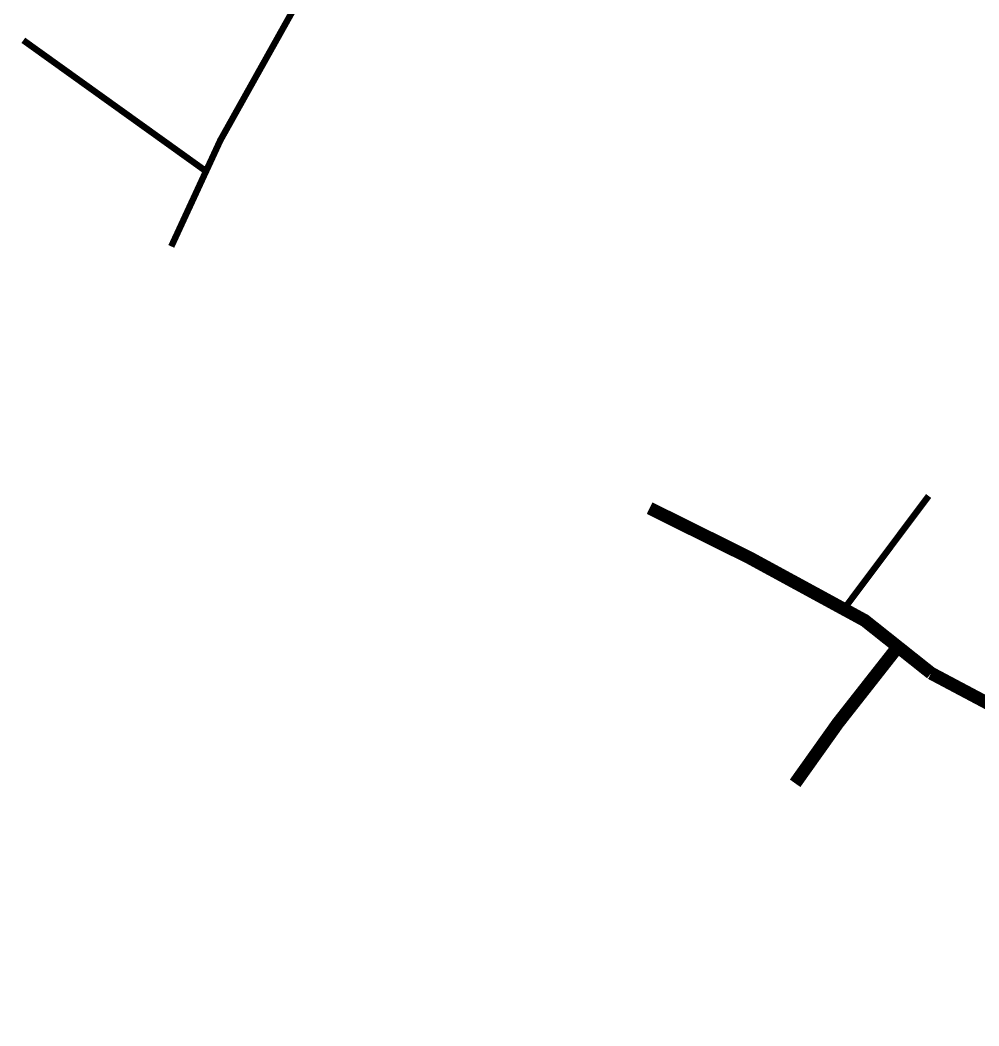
# Model space of a CAD drawing. Header units: metres. Extents: x -664657 to -643449, y -1076720 to -1062383.
# Drawn here: x -664164.1 to -663718.5, y -1063924.8 to -1063457.2 of the extents above; entities that cross this region are included whole.
import ezdxf

# ---------------------------------------------------------------- set-up
doc = ezdxf.new("R2010")
doc.units = ezdxf.units.M
doc.header["$LTSCALE"] = 0.1
doc.linetypes.add('EVENDASH', pattern=[6.35, 3.175, -3.175])
doc.layers.add('AA_THER_DOPRAVA', color=142, linetype='Continuous')

msp = doc.modelspace()

# ---------------------------------------------------------------- linework, layer by layer
at = {"layer": 'AA_THER_DOPRAVA', "color": 136, "linetype": 'EVENDASH', "ltscale": 5}
for points, const_width in [([(-664093.818, -1063562.428), (-664071.017, -1063513.085), (-664033.699, -1063446.355), (-663986.287, -1063375.974)], 3), ([(-664162.571, -1063466.61), (-664077.667, -1063527.476)], 3), ([(-663740.711, -1063760.826), (-663771.556, -1063736.302), (-663825.311, -1063707.037), (-663871.517, -1063684.107)], 6), ([(-663741.865, -1063678.432), (-663781.236, -1063731.032)], 3), ([(-663803.907, -1063811.986), (-663784.024, -1063784.028), (-663756.161, -1063748.542)], 6), ([(-663740.711, -1063760.826), (-663606.783, -1063831.932), (-663514.148, -1063872.932), (-663434.936, -1063921.756)], 6)]:
    msp.add_lwpolyline(points, dxfattribs=dict(at, const_width=const_width))

doc.saveas('drawing.dxf')
